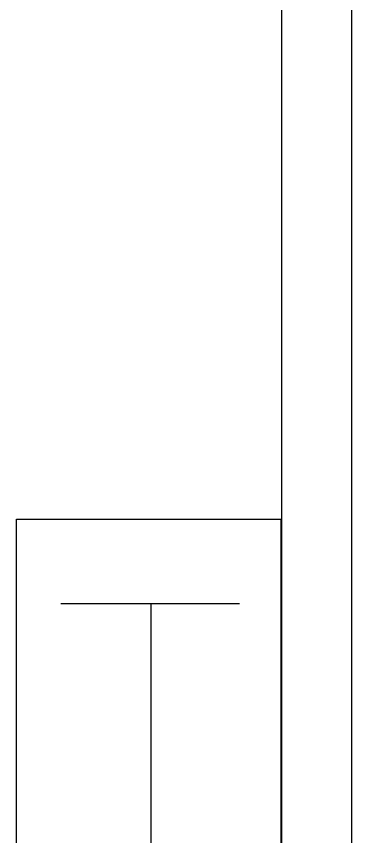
# Model space of a CAD drawing. Header units: inches. Extents: x 567429 to 582707, y 126347 to 133675.
# Drawn here: x 578286.13 to 578300.54, y 129409.16 to 129444.29 of the extents above; entities that cross this region are included whole.
import ezdxf

# ---------------------------------------------------------------- set-up
doc = ezdxf.new("R2010")
doc.units = ezdxf.units.IN
doc.header["$MEASUREMENT"] = 0
for name, color, linetype in [('BORD', 3, 'Continuous'), ('mobl', 11, 'Continuous'), ('wall kanaf', 4, 'Continuous')]:
    doc.layers.add(name, color=color, linetype=linetype)

# ---------------------------------------------------------------- blocks, each defined once
blk = doc.blocks.new('BOARD2')
at = {"layer": 'BORD', "color": 4}
blk.add_line((-163.075, 0), (163.075, 0), dxfattribs=at)
at = {"layer": 'BORD'}
for p, q in [((-117.225, -15.159), (-117.225, -3.204)), ((-117.225, -3.204), (-40.076, -3.204)), ((-113.401, -5.066), (-113.401, -13.146)), ((-40.076, -15.159), (-117.225, -15.159))]:
    blk.add_line(p, q, dxfattribs=at)
at = {"layer": 'BORD', "color": 3}
blk.add_line((-113.401, -9.08), (-45.157, -9.08), dxfattribs=at)

msp = doc.modelspace()

# ---------------------------------------------------------------- linework, layer by layer
at = {"layer": 'mobl', "color": 15}
msp.add_line((578297.486, 129474.203), (578297.486, 129384.203), dxfattribs=at)
at = {"layer": 'wall kanaf', "color": 15, "lineweight": 20, "ltscale": 0.1}
msp.add_line((578300.486, 129535.289), (578300.486, 129020.789), dxfattribs=at)

# ---------------------------------------------------------------- block references
at = {"layer": 'BORD', "ltscale": 5, "xscale": 0.947301618010808, "yscale": 0.947301618010808, "zscale": 0.947301618010808, "rotation": 270.0091431634974}
msp.add_blockref('BOARD2', (578300.511, 129311.713), dxfattribs=at)

doc.saveas('drawing.dxf')
